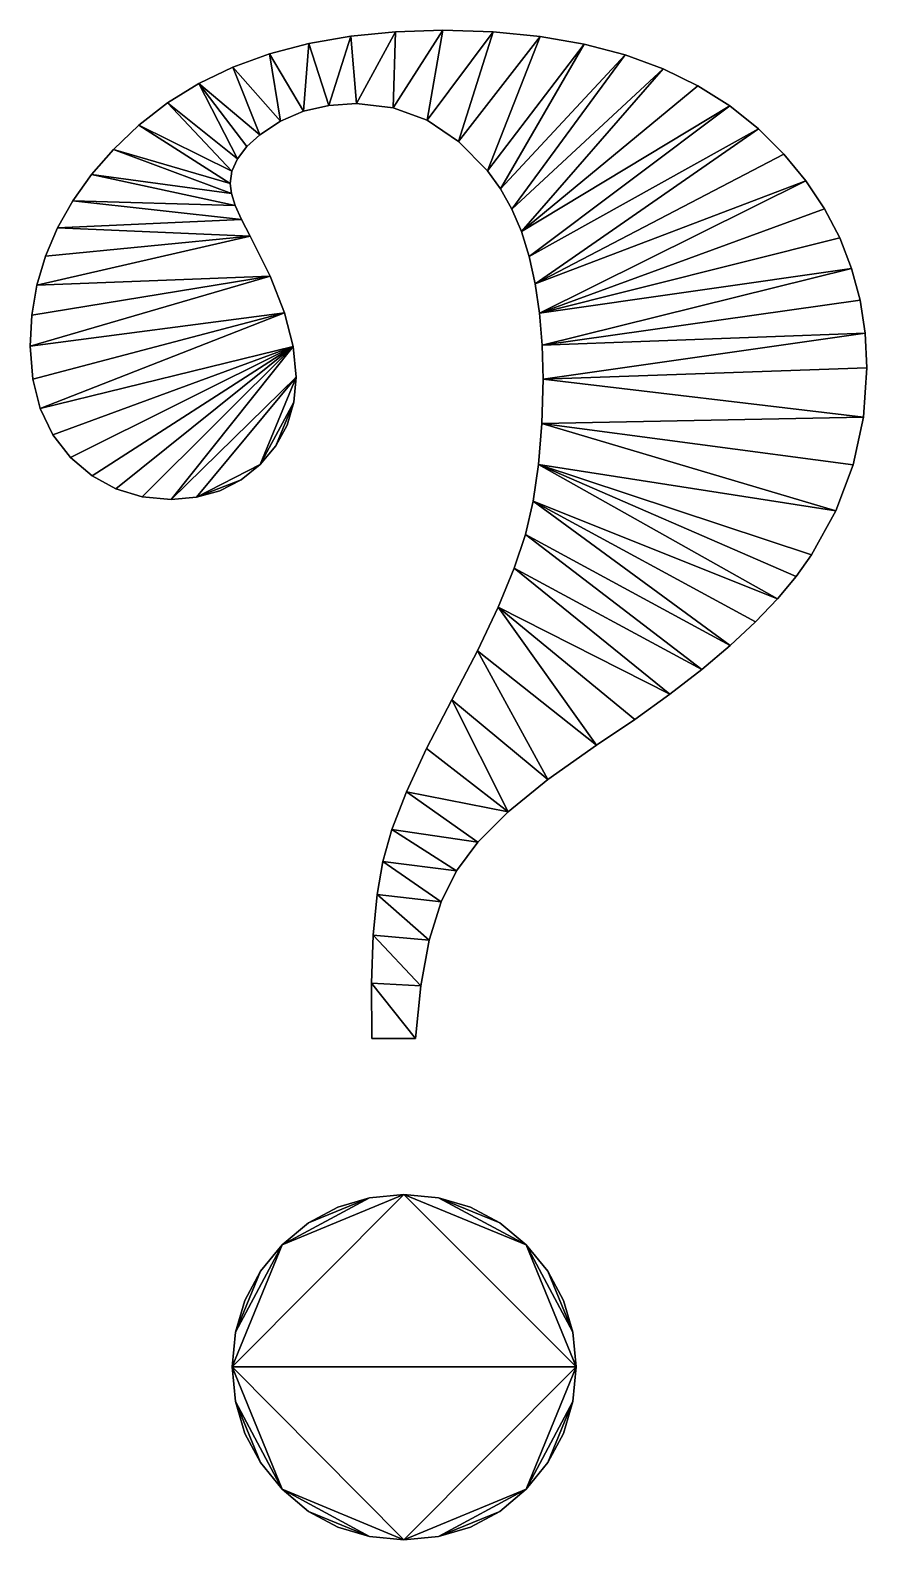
# Model space of a CAD drawing. Header units: metres. Extents: x 0.086 to 0.626, y -0.019 to 0.954.
import ezdxf

# ---------------------------------------------------------------- set-up
doc = ezdxf.new("R2010")
doc.units = ezdxf.units.M

msp = doc.modelspace()

# ---------------------------------------------------------------- meshes
at = {"layer": 'Armanisoft_0', "linetype": 'CONTINUOUS'}
mesh = msp.add_polyface(dxfattribs=at)
corners = [(0.292911, 0.95044), (0.296666, 0.907012), (0.27882, 0.905751), (0.26579, 0.945654), (0.321773, 0.953311), (0.320234, 0.9043), (0.352376, 0.954268), (0.342176, 0.896165), (0.384753, 0.953274), (0.362489, 0.882605), (0.415145, 0.950293), (0.381176, 0.863622), (0.443551, 0.945324), (0.389553, 0.852031), (0.469973, 0.938367), (0.396814, 0.838954), (0.494409, 0.929423), (0.402958, 0.824391), (0.537327, 0.905571), (0.407984, 0.808342), (0.292911, 0.95044, 0.229421), (0.27882, 0.905751, 0.229421), (0.296666, 0.907012, 0.229421), (0.26579, 0.945654, 0.229421), (0.321773, 0.953311, 0.229421), (0.320234, 0.9043, 0.229421), (0.352376, 0.954268, 0.229421), (0.342176, 0.896165, 0.229421), (0.384753, 0.953274, 0.229421), (0.362489, 0.882605, 0.229421), (0.415145, 0.950293, 0.229421), (0.381176, 0.863622, 0.229421), (0.443551, 0.945324, 0.229421), (0.389553, 0.852031, 0.229421), (0.469973, 0.938367, 0.229421), (0.396814, 0.838954, 0.229421), (0.494409, 0.929423, 0.229421), (0.402958, 0.824391, 0.229421), (0.416211, 0.700583), (0.41408, 0.674325), (0.41408, 0.674325, 0.229421), (0.416211, 0.700583, 0.229421), (0.416921, 0.729283), (0.416921, 0.729283, 0.229421), (0.416362, 0.751277), (0.416362, 0.751277, 0.229421), (0.414687, 0.771785), (0.414687, 0.771785, 0.229421), (0.411894, 0.790806), (0.411894, 0.790806, 0.229421), (0.407984, 0.808342), (0.407984, 0.808342, 0.229421), (0.402958, 0.824391), (0.402958, 0.824391, 0.229421), (0.396814, 0.838954), (0.396814, 0.838954, 0.229421), (0.389553, 0.852031), (0.389553, 0.852031, 0.229421), (0.381176, 0.863622), (0.381176, 0.863622, 0.229421), (0.362489, 0.882605), (0.362489, 0.882605, 0.229421), (0.342176, 0.896165), (0.342176, 0.896165, 0.229421), (0.320234, 0.9043), (0.320234, 0.9043, 0.229421), (0.296666, 0.907012), (0.296666, 0.907012, 0.229421), (0.27882, 0.905751), (0.27882, 0.905751, 0.229421), (0.262453, 0.901969), (0.262453, 0.901969, 0.229421), (0.292911, 0.95044), (0.26579, 0.945654), (0.26579, 0.945654, 0.229421), (0.292911, 0.95044, 0.229421), (0.321773, 0.953311), (0.321773, 0.953311, 0.229421), (0.352376, 0.954268), (0.352376, 0.954268, 0.229421), (0.384753, 0.953274), (0.384753, 0.953274, 0.229421), (0.415145, 0.950293), (0.415145, 0.950293, 0.229421), (0.443551, 0.945324), (0.443551, 0.945324, 0.229421)]
mesh.append_faces([[corners[k] for k in face] for face in [(0, 1, 2), (0, 2, 3), (4, 5, 1), (4, 1, 0), (6, 7, 5), (6, 5, 4), (8, 9, 7), (8, 7, 6), (10, 11, 9), (10, 9, 8), (12, 13, 11), (12, 11, 10), (14, 15, 13), (14, 13, 12), (16, 17, 15), (18, 19, 17), (20, 21, 22), (20, 23, 21), (24, 22, 25), (24, 20, 22), (26, 25, 27), (26, 24, 25), (28, 27, 29), (28, 26, 27), (30, 29, 31), (30, 28, 29), (32, 31, 33), (32, 30, 31), (34, 33, 35), (34, 32, 33), (36, 35, 37), (38, 39, 40, 41), (42, 38, 41, 43), (44, 42, 43, 45), (46, 44, 45, 47), (48, 46, 47, 49), (50, 48, 49, 51), (52, 50, 51, 53), (54, 52, 53, 55), (56, 54, 55, 57), (58, 56, 57, 59), (60, 58, 59, 61), (62, 60, 61, 63), (64, 62, 63, 65), (66, 64, 65, 67), (68, 66, 67, 69), (70, 68, 69, 71), (72, 73, 74, 75), (76, 72, 75, 77), (78, 76, 77, 79), (80, 78, 79, 81), (82, 80, 81, 83), (84, 82, 83, 85)]])
mesh = msp.add_polyface(dxfattribs=at)
corners = [(0.113541, 0.844248), (0.218319, 0.84129), (0.222348, 0.832118), (0.125602, 0.861128), (0.215901, 0.849025), (0.139857, 0.877381), (0.215095, 0.855323), (0.156305, 0.893009), (0.216286, 0.863421), (0.174719, 0.907367), (0.219859, 0.871373), (0.194875, 0.91981), (0.23415, 0.886839), (0.225813, 0.879179), (0.216772, 0.930339), (0.247563, 0.895665), (0.240411, 0.938954), (0.262453, 0.901969), (0.26579, 0.945654), (0.27882, 0.905751), (0.113541, 0.844248, 0.229421), (0.222348, 0.832118, 0.229421), (0.218319, 0.84129, 0.229421), (0.125602, 0.861128, 0.229421), (0.215901, 0.849025, 0.229421), (0.139857, 0.877381, 0.229421), (0.215095, 0.855323, 0.229421), (0.156305, 0.893009, 0.229421), (0.216286, 0.863421, 0.229421), (0.174719, 0.907367, 0.229421), (0.219859, 0.871373, 0.229421), (0.194875, 0.91981, 0.229421), (0.225813, 0.879179, 0.229421), (0.23415, 0.886839, 0.229421), (0.216772, 0.930339, 0.229421), (0.247563, 0.895665, 0.229421), (0.240411, 0.938954, 0.229421), (0.262453, 0.901969, 0.229421), (0.26579, 0.945654, 0.229421), (0.27882, 0.905751, 0.229421), (0.247563, 0.895665), (0.262453, 0.901969), (0.262453, 0.901969, 0.229421), (0.247563, 0.895665, 0.229421), (0.23415, 0.886839), (0.23415, 0.886839, 0.229421), (0.225813, 0.879179), (0.225813, 0.879179, 0.229421), (0.219859, 0.871373), (0.219859, 0.871373, 0.229421), (0.216286, 0.863421), (0.216286, 0.863421, 0.229421), (0.215095, 0.855323), (0.215095, 0.855323, 0.229421), (0.215901, 0.849025), (0.215901, 0.849025, 0.229421), (0.218319, 0.84129), (0.218319, 0.84129, 0.229421), (0.222348, 0.832118), (0.222348, 0.832118, 0.229421), (0.113541, 0.844248), (0.103672, 0.826742), (0.103672, 0.826742, 0.229421), (0.113541, 0.844248, 0.229421), (0.125602, 0.861128), (0.125602, 0.861128, 0.229421), (0.139857, 0.877381), (0.139857, 0.877381, 0.229421), (0.156305, 0.893009), (0.156305, 0.893009, 0.229421), (0.174719, 0.907367), (0.174719, 0.907367, 0.229421), (0.194875, 0.91981), (0.194875, 0.91981, 0.229421), (0.216772, 0.930339), (0.216772, 0.930339, 0.229421), (0.240411, 0.938954), (0.240411, 0.938954, 0.229421), (0.26579, 0.945654), (0.26579, 0.945654, 0.229421)]
mesh.append_faces([[corners[k] for k in face] for face in [(0, 1, 2), (3, 4, 1), (3, 1, 0), (5, 6, 4), (5, 4, 3), (7, 8, 6), (7, 6, 5), (9, 10, 8), (9, 8, 7), (11, 12, 13), (11, 13, 10), (11, 10, 9), (14, 15, 12), (14, 12, 11), (16, 17, 15), (16, 15, 14), (18, 19, 17), (18, 17, 16), (20, 21, 22), (23, 22, 24), (23, 20, 22), (25, 24, 26), (25, 23, 24), (27, 26, 28), (27, 25, 26), (29, 28, 30), (29, 27, 28), (31, 32, 33), (31, 30, 32), (31, 29, 30), (34, 33, 35), (34, 31, 33), (36, 35, 37), (36, 34, 35), (38, 37, 39), (38, 36, 37), (40, 41, 42, 43), (44, 40, 43, 45), (46, 44, 45, 47), (48, 46, 47, 49), (50, 48, 49, 51), (52, 50, 51, 53), (54, 52, 53, 55), (56, 54, 55, 57), (58, 56, 57, 59), (60, 61, 62, 63), (64, 60, 63, 65), (66, 64, 65, 67), (68, 66, 67, 69), (70, 68, 69, 71), (72, 70, 71, 73), (74, 72, 73, 75), (76, 74, 75, 77), (78, 76, 77, 79)]])
mesh = msp.add_polyface(dxfattribs=at)
corners = [(0.494409, 0.929423), (0.396814, 0.838954), (0.469973, 0.938367), (0.516861, 0.918491), (0.402958, 0.824391), (0.537327, 0.905571), (0.555808, 0.890664), (0.411894, 0.790806), (0.407984, 0.808342), (0.572204, 0.874344), (0.586413, 0.857187), (0.414687, 0.771785), (0.598436, 0.839193), (0.608274, 0.820362), (0.615925, 0.800693), (0.416362, 0.751277), (0.62139, 0.780187), (0.624669, 0.758844), (0.416921, 0.729283), (0.625762, 0.736663), (0.623535, 0.704716), (0.416211, 0.700583), (0.616855, 0.673968), (0.494409, 0.929423, 0.229421), (0.469973, 0.938367, 0.229421), (0.396814, 0.838954, 0.229421), (0.516861, 0.918491, 0.229421), (0.402958, 0.824391, 0.229421), (0.537327, 0.905571, 0.229421), (0.407984, 0.808342, 0.229421), (0.555808, 0.890664, 0.229421), (0.411894, 0.790806, 0.229421), (0.572204, 0.874344, 0.229421), (0.586413, 0.857187, 0.229421), (0.414687, 0.771785, 0.229421), (0.598436, 0.839193, 0.229421), (0.608274, 0.820362, 0.229421), (0.615925, 0.800693, 0.229421), (0.416362, 0.751277, 0.229421), (0.62139, 0.780187, 0.229421), (0.624669, 0.758844, 0.229421), (0.416921, 0.729283, 0.229421), (0.625762, 0.736663, 0.229421), (0.623535, 0.704716, 0.229421), (0.416211, 0.700583, 0.229421), (0.616855, 0.673968, 0.229421), (0.469973, 0.938367), (0.443551, 0.945324), (0.443551, 0.945324, 0.229421), (0.469973, 0.938367, 0.229421), (0.494409, 0.929423), (0.494409, 0.929423, 0.229421), (0.516861, 0.918491), (0.516861, 0.918491, 0.229421), (0.537327, 0.905571), (0.537327, 0.905571, 0.229421), (0.555808, 0.890664), (0.555808, 0.890664, 0.229421), (0.572204, 0.874344), (0.572204, 0.874344, 0.229421), (0.586413, 0.857187), (0.586413, 0.857187, 0.229421), (0.598436, 0.839193), (0.598436, 0.839193, 0.229421), (0.608274, 0.820362), (0.608274, 0.820362, 0.229421), (0.615925, 0.800693), (0.615925, 0.800693, 0.229421), (0.62139, 0.780187), (0.62139, 0.780187, 0.229421), (0.624669, 0.758844), (0.624669, 0.758844, 0.229421), (0.625762, 0.736663), (0.625762, 0.736663, 0.229421), (0.623535, 0.704716), (0.623535, 0.704716, 0.229421), (0.616855, 0.673968), (0.616855, 0.673968, 0.229421)]
mesh.append_faces([[corners[k] for k in face] for face in [(0, 1, 2), (3, 4, 0), (5, 4, 3), (6, 7, 8), (6, 8, 5), (9, 7, 6), (10, 11, 7), (10, 7, 9), (12, 11, 10), (13, 11, 12), (14, 15, 11), (14, 11, 13), (16, 15, 14), (17, 18, 15), (17, 15, 16), (19, 18, 17), (20, 21, 18), (20, 18, 19), (22, 21, 20), (23, 24, 25), (26, 23, 27), (28, 27, 29), (28, 26, 27), (30, 29, 31), (30, 28, 29), (32, 30, 31), (33, 31, 34), (33, 32, 31), (35, 33, 34), (36, 35, 34), (37, 34, 38), (37, 36, 34), (39, 37, 38), (40, 38, 41), (40, 39, 38), (42, 40, 41), (43, 41, 44), (43, 42, 41), (45, 43, 44), (46, 47, 48, 49), (50, 46, 49, 51), (52, 50, 51, 53), (54, 52, 53, 55), (56, 54, 55, 57), (58, 56, 57, 59), (60, 58, 59, 61), (62, 60, 61, 63), (64, 62, 63, 65), (66, 64, 65, 67), (68, 66, 67, 69), (70, 68, 69, 71), (72, 70, 71, 73), (74, 72, 73, 75), (76, 74, 75, 77)]])
mesh = msp.add_polyface(dxfattribs=at)
corners = [(0.244609, 0.686316), (0.256176, 0.714463), (0.251839, 0.6997), (0.234488, 0.67431), (0.257622, 0.730604), (0.17697, 0.651677), (0.25577, 0.750244), (0.126039, 0.666936), (0.141442, 0.658459), (0.11221, 0.678805), (0.100799, 0.693457), (0.092649, 0.710283), (0.250214, 0.771942), (0.087758, 0.729284), (0.086128, 0.75046), (0.240954, 0.795696), (0.087225, 0.77047), (0.090514, 0.789853), (0.22799, 0.821509), (0.095997, 0.808611), (0.103672, 0.826742), (0.222348, 0.832118), (0.113541, 0.844248), (0.244609, 0.686316, 0.229421), (0.251839, 0.6997, 0.229421), (0.256176, 0.714463, 0.229421), (0.234488, 0.67431, 0.229421), (0.257622, 0.730604, 0.229421), (0.17697, 0.651677, 0.229421), (0.25577, 0.750244, 0.229421), (0.126039, 0.666936, 0.229421), (0.141442, 0.658459, 0.229421), (0.11221, 0.678805, 0.229421), (0.100799, 0.693457, 0.229421), (0.092649, 0.710283, 0.229421), (0.250214, 0.771942, 0.229421), (0.087758, 0.729284, 0.229421), (0.086128, 0.75046, 0.229421), (0.240954, 0.795696, 0.229421), (0.087225, 0.77047, 0.229421), (0.090514, 0.789853, 0.229421), (0.22799, 0.821509, 0.229421), (0.095997, 0.808611, 0.229421), (0.103672, 0.826742, 0.229421), (0.222348, 0.832118, 0.229421), (0.113541, 0.844248, 0.229421), (0.22799, 0.821509), (0.222348, 0.832118), (0.222348, 0.832118, 0.229421), (0.22799, 0.821509, 0.229421), (0.240954, 0.795696), (0.240954, 0.795696, 0.229421), (0.250214, 0.771942), (0.250214, 0.771942, 0.229421), (0.25577, 0.750244), (0.25577, 0.750244, 0.229421), (0.257622, 0.730604), (0.257622, 0.730604, 0.229421), (0.256176, 0.714463), (0.256176, 0.714463, 0.229421), (0.251839, 0.6997), (0.251839, 0.6997, 0.229421), (0.244609, 0.686316), (0.244609, 0.686316, 0.229421), (0.092649, 0.710283), (0.100799, 0.693457), (0.100799, 0.693457, 0.229421), (0.092649, 0.710283, 0.229421), (0.087758, 0.729284), (0.087758, 0.729284, 0.229421), (0.086128, 0.75046), (0.086128, 0.75046, 0.229421), (0.087225, 0.77047), (0.087225, 0.77047, 0.229421), (0.090514, 0.789853), (0.090514, 0.789853, 0.229421), (0.095997, 0.808611), (0.095997, 0.808611, 0.229421), (0.103672, 0.826742), (0.103672, 0.826742, 0.229421)]
mesh.append_faces([[corners[k] for k in face] for face in [(0, 1, 2), (3, 4, 1), (3, 1, 0), (5, 6, 4), (7, 6, 8), (9, 6, 7), (10, 6, 9), (11, 12, 6), (11, 6, 10), (13, 12, 11), (14, 15, 12), (14, 12, 13), (16, 15, 14), (17, 18, 15), (17, 15, 16), (19, 18, 17), (20, 21, 18), (20, 18, 19), (22, 21, 20), (23, 24, 25), (26, 25, 27), (26, 23, 25), (28, 27, 29), (30, 31, 29), (32, 30, 29), (33, 32, 29), (34, 29, 35), (34, 33, 29), (36, 34, 35), (37, 35, 38), (37, 36, 35), (39, 37, 38), (40, 38, 41), (40, 39, 38), (42, 40, 41), (43, 41, 44), (43, 42, 41), (45, 43, 44), (46, 47, 48, 49), (50, 46, 49, 51), (52, 50, 51, 53), (54, 52, 53, 55), (56, 54, 55, 57), (58, 56, 57, 59), (60, 58, 59, 61), (62, 60, 61, 63), (64, 65, 66, 67), (68, 64, 67, 69), (70, 68, 69, 71), (72, 70, 71, 73), (74, 72, 73, 75), (76, 74, 75, 77), (78, 76, 77, 79)]])
mesh = msp.add_polyface(dxfattribs=at)
corners = [(0.193459, 0.653091), (0.257622, 0.730604), (0.234488, 0.67431), (0.222218, 0.664408), (0.208542, 0.657335), (0.17697, 0.651677), (0.158418, 0.653372), (0.25577, 0.750244), (0.141442, 0.658459), (0.420045, 0.471127), (0.3581, 0.522451), (0.374602, 0.55401), (0.394494, 0.450258), (0.3289, 0.463215), (0.341777, 0.491048), (0.374824, 0.43065), (0.319471, 0.438954), (0.361036, 0.412302), (0.313489, 0.418263), (0.351248, 0.392253), (0.309852, 0.39695), (0.34358, 0.367538), (0.193459, 0.653091, 0.229421), (0.234488, 0.67431, 0.229421), (0.257622, 0.730604, 0.229421), (0.222218, 0.664408, 0.229421), (0.208542, 0.657335, 0.229421), (0.17697, 0.651677, 0.229421), (0.158418, 0.653372, 0.229421), (0.25577, 0.750244, 0.229421), (0.141442, 0.658459, 0.229421), (0.394494, 0.450258, 0.229421), (0.341777, 0.491048, 0.229421), (0.3289, 0.463215, 0.229421), (0.3581, 0.522451, 0.229421), (0.374824, 0.43065, 0.229421), (0.319471, 0.438954, 0.229421), (0.361036, 0.412302, 0.229421), (0.313489, 0.418263, 0.229421), (0.351248, 0.392253, 0.229421), (0.309852, 0.39695, 0.229421), (0.34358, 0.367538, 0.229421), (0.307459, 0.370821, 0.229421), (0.309852, 0.39695), (0.307459, 0.370821), (0.307459, 0.370821, 0.229421), (0.309852, 0.39695, 0.229421), (0.313489, 0.418263), (0.313489, 0.418263, 0.229421), (0.319471, 0.438954), (0.319471, 0.438954, 0.229421), (0.3289, 0.463215), (0.3289, 0.463215, 0.229421), (0.341777, 0.491048), (0.341777, 0.491048, 0.229421), (0.3581, 0.522451), (0.3581, 0.522451, 0.229421), (0.374602, 0.55401), (0.374602, 0.55401, 0.229421), (0.388012, 0.582311), (0.388012, 0.582311, 0.229421), (0.234488, 0.67431), (0.244609, 0.686316), (0.244609, 0.686316, 0.229421), (0.234488, 0.67431, 0.229421), (0.222218, 0.664408), (0.222218, 0.664408, 0.229421), (0.208542, 0.657335), (0.208542, 0.657335, 0.229421), (0.193459, 0.653091), (0.193459, 0.653091, 0.229421), (0.17697, 0.651677), (0.17697, 0.651677, 0.229421), (0.158418, 0.653372), (0.158418, 0.653372, 0.229421), (0.141442, 0.658459), (0.141442, 0.658459, 0.229421), (0.126039, 0.666936), (0.126039, 0.666936, 0.229421), (0.11221, 0.678805), (0.11221, 0.678805, 0.229421), (0.100799, 0.693457), (0.100799, 0.693457, 0.229421), (0.361036, 0.412302), (0.374824, 0.43065), (0.374824, 0.43065, 0.229421), (0.361036, 0.412302, 0.229421), (0.351248, 0.392253), (0.351248, 0.392253, 0.229421), (0.34358, 0.367538), (0.34358, 0.367538, 0.229421)]
mesh.append_faces([[corners[k] for k in face] for face in [(0, 1, 2), (0, 2, 3), (0, 3, 4), (5, 1, 0), (6, 7, 5), (8, 7, 6), (9, 10, 11), (12, 13, 14), (12, 14, 10), (15, 16, 13), (15, 13, 12), (17, 18, 16), (17, 16, 15), (19, 20, 18), (19, 18, 17), (21, 20, 19), (22, 23, 24), (22, 25, 23), (22, 26, 25), (27, 22, 24), (28, 27, 29), (30, 28, 29), (31, 32, 33), (31, 34, 32), (35, 33, 36), (35, 31, 33), (37, 36, 38), (37, 35, 36), (39, 38, 40), (39, 37, 38), (41, 40, 42), (41, 39, 40), (43, 44, 45, 46), (47, 43, 46, 48), (49, 47, 48, 50), (51, 49, 50, 52), (53, 51, 52, 54), (55, 53, 54, 56), (57, 55, 56, 58), (59, 57, 58, 60), (61, 62, 63, 64), (65, 61, 64, 66), (67, 65, 66, 68), (69, 67, 68, 70), (71, 69, 70, 72), (73, 71, 72, 74), (75, 73, 74, 76), (77, 75, 76, 78), (79, 77, 78, 80), (81, 79, 80, 82), (83, 84, 85, 86), (87, 83, 86, 88), (89, 87, 88, 90)]])
mesh = msp.add_polyface(dxfattribs=at)
corners = [(0.605721, 0.644417), (0.41408, 0.674325), (0.416211, 0.700583), (0.616855, 0.673968), (0.590134, 0.616064), (0.580174, 0.602003), (0.568108, 0.587574), (0.410529, 0.650509), (0.553935, 0.572775), (0.537656, 0.557609), (0.405558, 0.629135), (0.519271, 0.542074), (0.398331, 0.607352), (0.498779, 0.52617), (0.388012, 0.582311), (0.476181, 0.509898), (0.451477, 0.493257), (0.374602, 0.55401), (0.420045, 0.471127), (0.394494, 0.450258), (0.3581, 0.522451), (0.605721, 0.644417, 0.229421), (0.416211, 0.700583, 0.229421), (0.41408, 0.674325, 0.229421), (0.616855, 0.673968, 0.229421), (0.590134, 0.616064, 0.229421), (0.580174, 0.602003, 0.229421), (0.568108, 0.587574, 0.229421), (0.410529, 0.650509, 0.229421), (0.553935, 0.572775, 0.229421), (0.537656, 0.557609, 0.229421), (0.405558, 0.629135, 0.229421), (0.519271, 0.542074, 0.229421), (0.398331, 0.607352, 0.229421), (0.498779, 0.52617, 0.229421), (0.388012, 0.582311, 0.229421), (0.476181, 0.509898, 0.229421), (0.451477, 0.493257, 0.229421), (0.374602, 0.55401, 0.229421), (0.420045, 0.471127, 0.229421), (0.3581, 0.522451, 0.229421), (0.394494, 0.450258, 0.229421), (0.398331, 0.607352), (0.388012, 0.582311), (0.388012, 0.582311, 0.229421), (0.398331, 0.607352, 0.229421), (0.405558, 0.629135), (0.405558, 0.629135, 0.229421), (0.410529, 0.650509), (0.410529, 0.650509, 0.229421), (0.41408, 0.674325), (0.41408, 0.674325, 0.229421), (0.605721, 0.644417), (0.616855, 0.673968), (0.616855, 0.673968, 0.229421), (0.605721, 0.644417, 0.229421), (0.590134, 0.616064), (0.590134, 0.616064, 0.229421), (0.580174, 0.602003), (0.580174, 0.602003, 0.229421), (0.568108, 0.587574), (0.568108, 0.587574, 0.229421), (0.553935, 0.572775), (0.553935, 0.572775, 0.229421), (0.537656, 0.557609), (0.537656, 0.557609, 0.229421), (0.519271, 0.542074), (0.519271, 0.542074, 0.229421), (0.498779, 0.52617), (0.498779, 0.52617, 0.229421), (0.476181, 0.509898), (0.476181, 0.509898, 0.229421), (0.451477, 0.493257), (0.451477, 0.493257, 0.229421), (0.420045, 0.471127), (0.420045, 0.471127, 0.229421), (0.394494, 0.450258), (0.394494, 0.450258, 0.229421), (0.374824, 0.43065), (0.374824, 0.43065, 0.229421)]
mesh.append_faces([[corners[k] for k in face] for face in [(0, 1, 2), (0, 2, 3), (4, 1, 0), (5, 1, 4), (6, 7, 1), (6, 1, 5), (8, 7, 6), (9, 10, 7), (9, 7, 8), (11, 12, 10), (11, 10, 9), (13, 14, 12), (13, 12, 11), (15, 14, 13), (16, 17, 14), (16, 14, 15), (18, 17, 16), (19, 20, 18), (21, 22, 23), (21, 24, 22), (25, 21, 23), (26, 25, 23), (27, 23, 28), (27, 26, 23), (29, 27, 28), (30, 28, 31), (30, 29, 28), (32, 31, 33), (32, 30, 31), (34, 33, 35), (34, 32, 33), (36, 34, 35), (37, 35, 38), (37, 36, 35), (39, 38, 40), (39, 37, 38), (41, 39, 40), (42, 43, 44, 45), (46, 42, 45, 47), (48, 46, 47, 49), (50, 48, 49, 51), (52, 53, 54, 55), (56, 52, 55, 57), (58, 56, 57, 59), (60, 58, 59, 61), (62, 60, 61, 63), (64, 62, 63, 65), (66, 64, 65, 67), (68, 66, 67, 69), (70, 68, 69, 71), (72, 70, 71, 73), (74, 72, 73, 75), (76, 74, 75, 77), (78, 76, 77, 79)]])
mesh = msp.add_polyface(dxfattribs=at)
corners = [(0.306309, 0.339876), (0.334604, 0.304116), (0.306402, 0.304116), (0.34358, 0.367538), (0.307459, 0.370821), (0.309852, 0.39695), (0.338032, 0.338159), (0.38896, 0.185307), (0.349583, 0.201484), (0.370159, 0.195418), (0.405986, 0.171152), (0.327231, 0.203506), (0.436245, 0.11475), (0.420107, 0.1541), (0.430193, 0.1353), (0.438262, 0.092452), (0.216463, 0.092452), (0.234604, 0.1541), (0.218479, 0.11475), (0.224526, 0.1353), (0.248714, 0.171152), (0.304974, 0.201484), (0.265715, 0.185307), (0.284468, 0.195418), (0.306309, 0.339876, 0.229421), (0.306402, 0.304116, 0.229421), (0.334604, 0.304116, 0.229421), (0.338032, 0.338159, 0.229421), (0.307459, 0.370821, 0.229421), (0.34358, 0.367538, 0.229421), (0.38896, 0.185307, 0.229421), (0.370159, 0.195418, 0.229421), (0.349583, 0.201484, 0.229421), (0.405986, 0.171152, 0.229421), (0.327231, 0.203506, 0.229421), (0.436245, 0.11475, 0.229421), (0.420107, 0.1541, 0.229421), (0.430193, 0.1353, 0.229421), (0.438262, 0.092452, 0.229421), (0.216463, 0.092452, 0.229421), (0.234604, 0.1541, 0.229421), (0.224526, 0.1353, 0.229421), (0.218479, 0.11475, 0.229421), (0.248714, 0.171152, 0.229421), (0.304974, 0.201484, 0.229421), (0.265715, 0.185307, 0.229421), (0.284468, 0.195418, 0.229421), (0.306402, 0.304116), (0.334604, 0.304116), (0.334604, 0.304116, 0.229421), (0.306402, 0.304116, 0.229421), (0.306309, 0.339876), (0.306309, 0.339876, 0.229421), (0.307459, 0.370821), (0.307459, 0.370821, 0.229421), (0.338032, 0.338159), (0.34358, 0.367538), (0.34358, 0.367538, 0.229421), (0.338032, 0.338159, 0.229421), (0.349583, 0.201484), (0.327231, 0.203506), (0.327231, 0.203506, 0.229421), (0.349583, 0.201484, 0.229421), (0.370159, 0.195418), (0.370159, 0.195418, 0.229421), (0.38896, 0.185307), (0.38896, 0.185307, 0.229421), (0.405986, 0.171152), (0.405986, 0.171152, 0.229421), (0.420107, 0.1541), (0.420107, 0.1541, 0.229421), (0.430193, 0.1353), (0.430193, 0.1353, 0.229421), (0.234604, 0.1541), (0.224526, 0.1353), (0.224526, 0.1353, 0.229421), (0.234604, 0.1541, 0.229421), (0.248714, 0.171152), (0.248714, 0.171152, 0.229421), (0.265715, 0.185307), (0.265715, 0.185307, 0.229421), (0.284468, 0.195418), (0.284468, 0.195418, 0.229421), (0.304974, 0.201484), (0.304974, 0.201484, 0.229421)]
mesh.append_faces([[corners[k] for k in face] for face in [(0, 1, 2), (3, 4, 5), (6, 1, 0), (6, 0, 4), (6, 4, 3), (7, 8, 9), (10, 11, 8), (10, 8, 7), (12, 10, 13), (12, 13, 14), (15, 11, 10), (16, 11, 15), (17, 18, 19), (20, 11, 16), (20, 16, 18), (20, 18, 17), (21, 11, 20), (21, 20, 22), (21, 22, 23), (24, 25, 26), (27, 24, 26), (27, 28, 24), (27, 29, 28), (30, 31, 32), (33, 32, 34), (33, 30, 32), (35, 36, 33), (35, 37, 36), (38, 33, 34), (39, 38, 34), (40, 41, 42), (43, 39, 34), (43, 40, 42), (44, 43, 34), (44, 45, 43), (44, 46, 45), (47, 48, 49, 50), (51, 47, 50, 52), (53, 51, 52, 54), (55, 56, 57, 58), (48, 55, 58, 49), (59, 60, 61, 62), (63, 59, 62, 64), (65, 63, 64, 66), (67, 65, 66, 68), (69, 67, 68, 70), (71, 69, 70, 72), (73, 74, 75, 76), (77, 73, 76, 78), (79, 77, 78, 80), (81, 79, 80, 82), (83, 81, 82, 84), (60, 83, 84, 61)]])
mesh = msp.add_polyface(dxfattribs=at)
corners = [(0.438262, 0.092452), (0.405986, 0.171152), (0.436245, 0.11475), (0.420107, 0.030717), (0.436245, 0.070165), (0.430193, 0.049587), (0.405986, 0.013557), (0.349583, -0.017017), (0.38896, -0.000711), (0.370159, -0.010902), (0.327231, -0.019055), (0.265715, -0.000711), (0.304974, -0.017017), (0.284468, -0.010902), (0.248714, 0.013557), (0.218479, 0.070165), (0.234604, 0.030717), (0.224526, 0.049587), (0.216463, 0.092452), (0.438262, 0.092452, 0.229421), (0.436245, 0.11475, 0.229421), (0.405986, 0.171152, 0.229421), (0.420107, 0.030717, 0.229421), (0.430193, 0.049587, 0.229421), (0.436245, 0.070165, 0.229421), (0.405986, 0.013557, 0.229421), (0.349583, -0.017017, 0.229421), (0.38896, -0.000711, 0.229421), (0.370159, -0.010902, 0.229421), (0.327231, -0.019055, 0.229421), (0.265715, -0.000711, 0.229421), (0.284468, -0.010902, 0.229421), (0.304974, -0.017017, 0.229421), (0.248714, 0.013557, 0.229421), (0.218479, 0.070165, 0.229421), (0.234604, 0.030717, 0.229421), (0.224526, 0.049587, 0.229421), (0.216463, 0.092452, 0.229421), (0.248714, 0.171152, 0.229421), (0.218479, 0.11475, 0.229421), (0.436245, 0.11475), (0.430193, 0.1353), (0.430193, 0.1353, 0.229421), (0.436245, 0.11475, 0.229421), (0.438262, 0.092452), (0.438262, 0.092452, 0.229421), (0.436245, 0.070165), (0.436245, 0.070165, 0.229421), (0.430193, 0.049587), (0.430193, 0.049587, 0.229421), (0.420107, 0.030717), (0.420107, 0.030717, 0.229421), (0.405986, 0.013557), (0.405986, 0.013557, 0.229421), (0.38896, -0.000711), (0.38896, -0.000711, 0.229421), (0.370159, -0.010902), (0.370159, -0.010902, 0.229421), (0.349583, -0.017017), (0.349583, -0.017017, 0.229421), (0.327231, -0.019055), (0.327231, -0.019055, 0.229421), (0.304974, -0.017017), (0.304974, -0.017017, 0.229421), (0.284468, -0.010902), (0.284468, -0.010902, 0.229421), (0.265715, -0.000711), (0.265715, -0.000711, 0.229421), (0.248714, 0.013557), (0.248714, 0.013557, 0.229421), (0.234604, 0.030717), (0.234604, 0.030717, 0.229421), (0.224526, 0.049587), (0.224526, 0.049587, 0.229421), (0.218479, 0.070165), (0.218479, 0.070165, 0.229421), (0.216463, 0.092452), (0.216463, 0.092452, 0.229421), (0.218479, 0.11475), (0.218479, 0.11475, 0.229421), (0.224526, 0.1353), (0.224526, 0.1353, 0.229421)]
mesh.append_faces([[corners[k] for k in face] for face in [(0, 1, 2), (3, 4, 5), (6, 0, 4), (6, 4, 3), (7, 6, 8), (7, 8, 9), (10, 0, 6), (10, 6, 7), (11, 12, 13), (14, 10, 12), (14, 12, 11), (15, 14, 16), (15, 16, 17), (18, 0, 10), (18, 10, 14), (18, 14, 15), (19, 20, 21), (22, 23, 24), (25, 24, 19), (25, 22, 24), (26, 27, 25), (26, 28, 27), (29, 25, 19), (29, 26, 25), (30, 31, 32), (33, 32, 29), (33, 30, 32), (34, 35, 33), (34, 36, 35), (37, 29, 19), (37, 33, 29), (37, 34, 33), (38, 39, 37), (40, 41, 42, 43), (44, 40, 43, 45), (46, 44, 45, 47), (48, 46, 47, 49), (50, 48, 49, 51), (52, 50, 51, 53), (54, 52, 53, 55), (56, 54, 55, 57), (58, 56, 57, 59), (60, 58, 59, 61), (62, 60, 61, 63), (64, 62, 63, 65), (66, 64, 65, 67), (68, 66, 67, 69), (70, 68, 69, 71), (72, 70, 71, 73), (74, 72, 73, 75), (76, 74, 75, 77), (78, 76, 77, 79), (80, 78, 79, 81)]])

doc.saveas('drawing.dxf')
